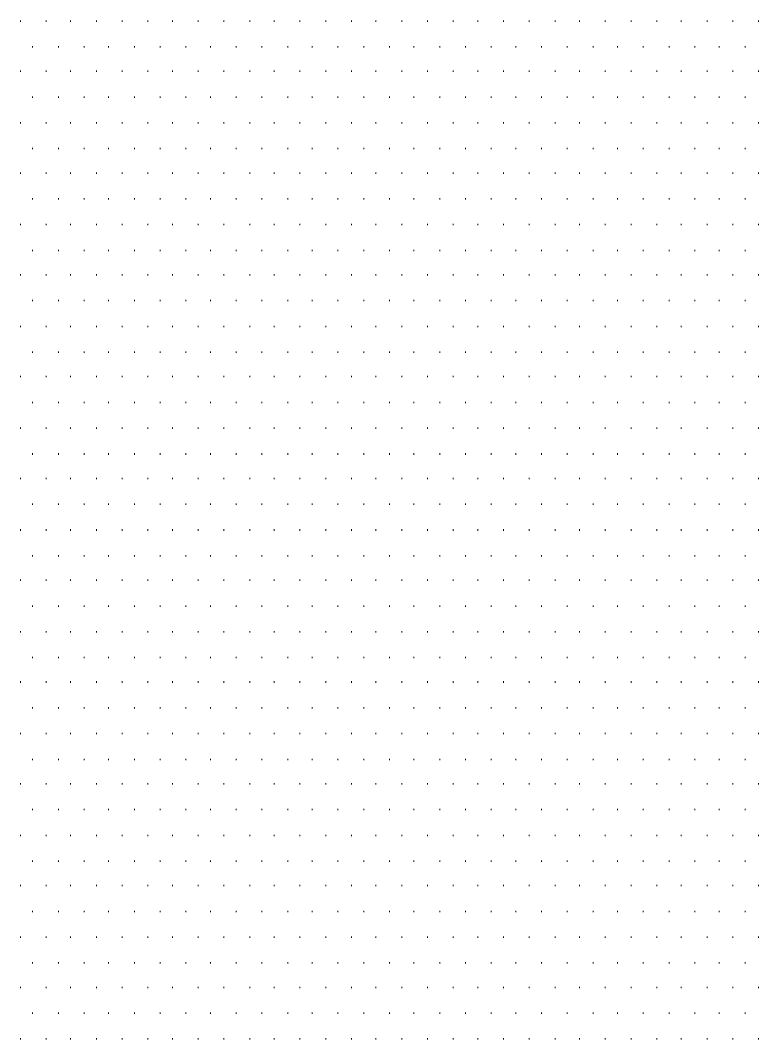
# Model space of a CAD drawing. Header units: millimetres. Extents: x -383313 to -161684, y -117025 to 99224.
# Drawn here: x -328160 to -325857, y -10675 to -7495 of the extents above; entities that cross this region are included whole.
import ezdxf

# ---------------------------------------------------------------- set-up
doc = ezdxf.new("R2010")
doc.units = ezdxf.units.MM
doc.header["$MEASUREMENT"] = 0
doc.layers.add('PDF_Geometry', color=7, linetype='Continuous')

# ---------------------------------------------------------------- blocks, each defined once
blk = doc.blocks.new('A$Cf5759c35')
at = {"layer": 'PDF_Geometry', "color": 8, "lineweight": 9}
for points in [[(30302, 10765.4), (30302, 10769.6)], [(30382.5, 10765.4), (30382.5, 10769.6)], [(30458.7, 10765.4), (30458.7, 10769.6)], [(30539.1, 10765.4), (30539.1, 10769.6)], [(30619.5, 10765.4), (30619.5, 10769.6)], [(30700, 10765.4), (30700, 10769.6)], [(30776.2, 10765.4), (30776.2, 10769.6)], [(30856.6, 10765.4), (30856.6, 10769.6)], [(30937, 10765.4), (30937, 10769.6)], [(31017.5, 10765.4), (31017.5, 10769.6)], [(31093.7, 10765.4), (31093.7, 10769.6)], [(31174.1, 10765.4), (31174.1, 10769.6)], [(31254.5, 10765.4), (31254.5, 10769.6)], [(31335, 10765.4), (31335, 10769.6)], [(31411.2, 10765.4), (31411.2, 10769.6)], [(31491.6, 10765.4), (31491.6, 10769.6)], [(31572, 10765.4), (31572, 10769.6)], [(31652.5, 10765.4), (31652.5, 10769.6)], [(31728.7, 10765.4), (31728.7, 10769.6)], [(31809.1, 10765.4), (31809.1, 10769.6)], [(31889.5, 10765.4), (31889.5, 10769.6)], [(31970, 10765.4), (31970, 10769.6)], [(32046.2, 10765.4), (32046.2, 10769.6)], [(32126.6, 10765.4), (32126.6, 10769.6)], [(32207, 10765.4), (32207, 10769.6)], [(32287.5, 10765.4), (32287.5, 10769.6)], [(32363.7, 10765.4), (32363.7, 10769.6)], [(32444.1, 10765.4), (32444.1, 10769.6)], [(32524.5, 10765.4), (32524.5, 10769.6)], [(32605, 10765.4), (32605, 10769.6)], [(30340.1, 10684.9), (30340.1, 10689.2)], [(30420.6, 10684.9), (30420.6, 10689.2)], [(30501, 10684.9), (30501, 10689.2)], [(30577.2, 10684.9), (30577.2, 10689.2)], [(30657.6, 10684.9), (30657.6, 10689.2)], [(30738.1, 10684.9), (30738.1, 10689.2)], [(30818.5, 10684.9), (30818.5, 10689.2)], [(30894.7, 10684.9), (30894.7, 10689.2)], [(30975.1, 10684.9), (30975.1, 10689.2)], [(31055.6, 10684.9), (31055.6, 10689.2)], [(31136, 10684.9), (31136, 10689.2)], [(31212.2, 10684.9), (31212.2, 10689.2)], [(31292.6, 10684.9), (31292.6, 10689.2)], [(31373.1, 10684.9), (31373.1, 10689.2)], [(31453.5, 10684.9), (31453.5, 10689.2)], [(31529.7, 10684.9), (31529.7, 10689.2)], [(31610.1, 10684.9), (31610.1, 10689.2)], [(31690.6, 10684.9), (31690.6, 10689.2)], [(31771, 10684.9), (31771, 10689.2)], [(31847.2, 10684.9), (31847.2, 10689.2)], [(31927.6, 10684.9), (31927.6, 10689.2)], [(32008.1, 10684.9), (32008.1, 10689.2)], [(32088.5, 10684.9), (32088.5, 10689.2)], [(32164.7, 10684.9), (32164.7, 10689.2)], [(32245.1, 10684.9), (32245.1, 10689.2)], [(32325.6, 10684.9), (32325.6, 10689.2)], [(32406, 10684.9), (32406, 10689.2)], [(32482.2, 10684.9), (32482.2, 10689.2)], [(32562.6, 10684.9), (32562.6, 10689.2)], [(30302, 10608.7), (30302, 10613)], [(30382.5, 10608.7), (30382.5, 10613)], [(30458.7, 10608.7), (30458.7, 10613)], [(30539.1, 10608.7), (30539.1, 10613)], [(30619.5, 10608.7), (30619.5, 10613)], [(30700, 10608.7), (30700, 10613)], [(30776.2, 10608.7), (30776.2, 10613)], [(30856.6, 10608.7), (30856.6, 10613)], [(30937, 10608.7), (30937, 10613)], [(31017.5, 10608.7), (31017.5, 10613)], [(31093.7, 10608.7), (31093.7, 10613)], [(31174.1, 10608.7), (31174.1, 10613)], [(31254.5, 10608.7), (31254.5, 10613)], [(31335, 10608.7), (31335, 10613)], [(31411.2, 10608.7), (31411.2, 10613)], [(31491.6, 10608.7), (31491.6, 10613)], [(31572, 10608.7), (31572, 10613)], [(31652.5, 10608.7), (31652.5, 10613)], [(31728.7, 10608.7), (31728.7, 10613)], [(31809.1, 10608.7), (31809.1, 10613)], [(31889.5, 10608.7), (31889.5, 10613)], [(31970, 10608.7), (31970, 10613)], [(32046.2, 10608.7), (32046.2, 10613)], [(32126.6, 10608.7), (32126.6, 10613)], [(32207, 10608.7), (32207, 10613)], [(32287.5, 10608.7), (32287.5, 10613)], [(32363.7, 10608.7), (32363.7, 10613)], [(32444.1, 10608.7), (32444.1, 10613)], [(32524.5, 10608.7), (32524.5, 10613)], [(32605, 10608.7), (32605, 10613)], [(30340.1, 10528.3), (30340.1, 10532.5)], [(30420.6, 10528.3), (30420.6, 10532.5)], [(30501, 10528.3), (30501, 10532.5)], [(30577.2, 10528.3), (30577.2, 10532.5)], [(30657.6, 10528.3), (30657.6, 10532.5)], [(30738.1, 10528.3), (30738.1, 10532.5)], [(30818.5, 10528.3), (30818.5, 10532.5)], [(30894.7, 10528.3), (30894.7, 10532.5)], [(30975.1, 10528.3), (30975.1, 10532.5)], [(31055.6, 10528.3), (31055.6, 10532.5)], [(31136, 10528.3), (31136, 10532.5)], [(31212.2, 10528.3), (31212.2, 10532.5)], [(31292.6, 10528.3), (31292.6, 10532.5)], [(31373.1, 10528.3), (31373.1, 10532.5)], [(31453.5, 10528.3), (31453.5, 10532.5)], [(31529.7, 10528.3), (31529.7, 10532.5)], [(31610.1, 10528.3), (31610.1, 10532.5)], [(31690.6, 10528.3), (31690.6, 10532.5)], [(31771, 10528.3), (31771, 10532.5)], [(31847.2, 10528.3), (31847.2, 10532.5)], [(31927.6, 10528.3), (31927.6, 10532.5)], [(32008.1, 10528.3), (32008.1, 10532.5)], [(32088.5, 10528.3), (32088.5, 10532.5)], [(32164.7, 10528.3), (32164.7, 10532.5)], [(32245.1, 10528.3), (32245.1, 10532.5)], [(32325.6, 10528.3), (32325.6, 10532.5)], [(32406, 10528.3), (32406, 10532.5)], [(32482.2, 10528.3), (32482.2, 10532.5)], [(32562.6, 10528.3), (32562.6, 10532.5)], [(30302, 10447.9), (30302, 10452.1)], [(30382.5, 10447.9), (30382.5, 10452.1)], [(30458.7, 10447.9), (30458.7, 10452.1)], [(30539.1, 10447.9), (30539.1, 10452.1)], [(30619.5, 10447.9), (30619.5, 10452.1)], [(30700, 10447.9), (30700, 10452.1)], [(30776.2, 10447.9), (30776.2, 10452.1)], [(30856.6, 10447.9), (30856.6, 10452.1)], [(30937, 10447.9), (30937, 10452.1)], [(31017.5, 10447.9), (31017.5, 10452.1)], [(31093.7, 10447.9), (31093.7, 10452.1)], [(31174.1, 10447.9), (31174.1, 10452.1)], [(31254.5, 10447.9), (31254.5, 10452.1)], [(31335, 10447.9), (31335, 10452.1)], [(31411.2, 10447.9), (31411.2, 10452.1)], [(31491.6, 10447.9), (31491.6, 10452.1)], [(31572, 10447.9), (31572, 10452.1)], [(31652.5, 10447.9), (31652.5, 10452.1)], [(31728.7, 10447.9), (31728.7, 10452.1)], [(31809.1, 10447.9), (31809.1, 10452.1)], [(31889.5, 10447.9), (31889.5, 10452.1)], [(31970, 10447.9), (31970, 10452.1)], [(32046.2, 10447.9), (32046.2, 10452.1)], [(32126.6, 10447.9), (32126.6, 10452.1)], [(32207, 10447.9), (32207, 10452.1)], [(32287.5, 10447.9), (32287.5, 10452.1)], [(32363.7, 10447.9), (32363.7, 10452.1)], [(32444.1, 10447.9), (32444.1, 10452.1)], [(32524.5, 10447.9), (32524.5, 10452.1)], [(32605, 10447.9), (32605, 10452.1)], [(30340.1, 10367.4), (30340.1, 10371.7)], [(30420.6, 10367.4), (30420.6, 10371.7)], [(30501, 10367.4), (30501, 10371.7)], [(30577.2, 10367.4), (30577.2, 10371.7)], [(30657.6, 10367.4), (30657.6, 10371.7)], [(30738.1, 10367.4), (30738.1, 10371.7)], [(30818.5, 10367.4), (30818.5, 10371.7)], [(30894.7, 10367.4), (30894.7, 10371.7)], [(30975.1, 10367.4), (30975.1, 10371.7)], [(31055.6, 10367.4), (31055.6, 10371.7)], [(31136, 10367.4), (31136, 10371.7)], [(31212.2, 10367.4), (31212.2, 10371.7)], [(31292.6, 10367.4), (31292.6, 10371.7)], [(31373.1, 10367.4), (31373.1, 10371.7)], [(31453.5, 10367.4), (31453.5, 10371.7)], [(31529.7, 10367.4), (31529.7, 10371.7)], [(31610.1, 10367.4), (31610.1, 10371.7)], [(31690.6, 10367.4), (31690.6, 10371.7)], [(31771, 10367.4), (31771, 10371.7)], [(31847.2, 10367.4), (31847.2, 10371.7)], [(31927.6, 10367.4), (31927.6, 10371.7)], [(32008.1, 10367.4), (32008.1, 10371.7)], [(32088.5, 10367.4), (32088.5, 10371.7)], [(32164.7, 10367.4), (32164.7, 10371.7)], [(32245.1, 10367.4), (32245.1, 10371.7)], [(32325.6, 10367.4), (32325.6, 10371.7)], [(32406, 10367.4), (32406, 10371.7)], [(32482.2, 10367.4), (32482.2, 10371.7)], [(32562.6, 10367.4), (32562.6, 10371.7)], [(30302, 10291.2), (30302, 10295.5)], [(30382.5, 10291.2), (30382.5, 10295.5)], [(30458.7, 10291.2), (30458.7, 10295.5)], [(30539.1, 10291.2), (30539.1, 10295.5)], [(30619.5, 10291.2), (30619.5, 10295.5)], [(30700, 10291.2), (30700, 10295.5)], [(30776.2, 10291.2), (30776.2, 10295.5)], [(30856.6, 10291.2), (30856.6, 10295.5)], [(30937, 10291.2), (30937, 10295.5)], [(31017.5, 10291.2), (31017.5, 10295.5)], [(31093.7, 10291.2), (31093.7, 10295.5)], [(31174.1, 10291.2), (31174.1, 10295.5)], [(31254.5, 10291.2), (31254.5, 10295.5)], [(31335, 10291.2), (31335, 10295.5)], [(31411.2, 10291.2), (31411.2, 10295.5)], [(31491.6, 10291.2), (31491.6, 10295.5)], [(31572, 10291.2), (31572, 10295.5)], [(31652.5, 10291.2), (31652.5, 10295.5)], [(31728.7, 10291.2), (31728.7, 10295.5)], [(31809.1, 10291.2), (31809.1, 10295.5)], [(31889.5, 10291.2), (31889.5, 10295.5)], [(31970, 10291.2), (31970, 10295.5)], [(32046.2, 10291.2), (32046.2, 10295.5)], [(32126.6, 10291.2), (32126.6, 10295.5)], [(32207, 10291.2), (32207, 10295.5)], [(32287.5, 10291.2), (32287.5, 10295.5)], [(32363.7, 10291.2), (32363.7, 10295.5)], [(32444.1, 10291.2), (32444.1, 10295.5)], [(32524.5, 10291.2), (32524.5, 10295.5)], [(32605, 10291.2), (32605, 10295.5)], [(30340.1, 10210.8), (30340.1, 10215)], [(30420.6, 10210.8), (30420.6, 10215)], [(30501, 10210.8), (30501, 10215)], [(30577.2, 10210.8), (30577.2, 10215)], [(30657.6, 10210.8), (30657.6, 10215)], [(30738.1, 10210.8), (30738.1, 10215)], [(30818.5, 10210.8), (30818.5, 10215)], [(30894.7, 10210.8), (30894.7, 10215)], [(30975.1, 10210.8), (30975.1, 10215)], [(31055.6, 10210.8), (31055.6, 10215)], [(31136, 10210.8), (31136, 10215)], [(31212.2, 10210.8), (31212.2, 10215)], [(31292.6, 10210.8), (31292.6, 10215)], [(31373.1, 10210.8), (31373.1, 10215)], [(31453.5, 10210.8), (31453.5, 10215)], [(31529.7, 10210.8), (31529.7, 10215)], [(31610.1, 10210.8), (31610.1, 10215)], [(31690.6, 10210.8), (31690.6, 10215)], [(31771, 10210.8), (31771, 10215)], [(31847.2, 10210.8), (31847.2, 10215)], [(31927.6, 10210.8), (31927.6, 10215)], [(32008.1, 10210.8), (32008.1, 10215)], [(32088.5, 10210.8), (32088.5, 10215)], [(32164.7, 10210.8), (32164.7, 10215)], [(32245.1, 10210.8), (32245.1, 10215)], [(32325.6, 10210.8), (32325.6, 10215)], [(32406, 10210.8), (32406, 10215)], [(32482.2, 10210.8), (32482.2, 10215)], [(32562.6, 10210.8), (32562.6, 10215)], [(30302, 10130.4), (30302, 10134.6)], [(30382.5, 10130.4), (30382.5, 10134.6)], [(30458.7, 10130.4), (30458.7, 10134.6)], [(30539.1, 10130.4), (30539.1, 10134.6)], [(30619.5, 10130.4), (30619.5, 10134.6)], [(30700, 10130.4), (30700, 10134.6)], [(30776.2, 10130.4), (30776.2, 10134.6)], [(30856.6, 10130.4), (30856.6, 10134.6)], [(30937, 10130.4), (30937, 10134.6)], [(31017.5, 10130.4), (31017.5, 10134.6)], [(31093.7, 10130.4), (31093.7, 10134.6)], [(31174.1, 10130.4), (31174.1, 10134.6)], [(31254.5, 10130.4), (31254.5, 10134.6)], [(31335, 10130.4), (31335, 10134.6)], [(31411.2, 10130.4), (31411.2, 10134.6)], [(31491.6, 10130.4), (31491.6, 10134.6)], [(31572, 10130.4), (31572, 10134.6)], [(31652.5, 10130.4), (31652.5, 10134.6)], [(31728.7, 10130.4), (31728.7, 10134.6)], [(31809.1, 10130.4), (31809.1, 10134.6)], [(31889.5, 10130.4), (31889.5, 10134.6)], [(31970, 10130.4), (31970, 10134.6)], [(32046.2, 10130.4), (32046.2, 10134.6)], [(32126.6, 10130.4), (32126.6, 10134.6)], [(32207, 10130.4), (32207, 10134.6)], [(32287.5, 10130.4), (32287.5, 10134.6)], [(32363.7, 10130.4), (32363.7, 10134.6)], [(32444.1, 10130.4), (32444.1, 10134.6)], [(32524.5, 10130.4), (32524.5, 10134.6)], [(32605, 10130.4), (32605, 10134.6)], [(30340.1, 10049.9), (30340.1, 10054.2)], [(30420.6, 10049.9), (30420.6, 10054.2)], [(30501, 10049.9), (30501, 10054.2)], [(30577.2, 10049.9), (30577.2, 10054.2)], [(30657.6, 10049.9), (30657.6, 10054.2)], [(30738.1, 10049.9), (30738.1, 10054.2)], [(30818.5, 10049.9), (30818.5, 10054.2)], [(30894.7, 10049.9), (30894.7, 10054.2)], [(30975.1, 10049.9), (30975.1, 10054.2)], [(31055.6, 10049.9), (31055.6, 10054.2)], [(31136, 10049.9), (31136, 10054.2)], [(31212.2, 10049.9), (31212.2, 10054.2)], [(31292.6, 10049.9), (31292.6, 10054.2)], [(31373.1, 10049.9), (31373.1, 10054.2)], [(31453.5, 10049.9), (31453.5, 10054.2)], [(31529.7, 10049.9), (31529.7, 10054.2)], [(31610.1, 10049.9), (31610.1, 10054.2)], [(31690.6, 10049.9), (31690.6, 10054.2)], [(31771, 10049.9), (31771, 10054.2)], [(31847.2, 10049.9), (31847.2, 10054.2)], [(31927.6, 10049.9), (31927.6, 10054.2)], [(32008.1, 10049.9), (32008.1, 10054.2)], [(32088.5, 10049.9), (32088.5, 10054.2)], [(32164.7, 10049.9), (32164.7, 10054.2)], [(32245.1, 10049.9), (32245.1, 10054.2)], [(32325.6, 10049.9), (32325.6, 10054.2)], [(32406, 10049.9), (32406, 10054.2)], [(32482.2, 10049.9), (32482.2, 10054.2)], [(32562.6, 10049.9), (32562.6, 10054.2)], [(30302, 9973.7), (30302, 9978)], [(30382.5, 9973.7), (30382.5, 9978)], [(30458.7, 9973.7), (30458.7, 9978)], [(30539.1, 9973.7), (30539.1, 9978)], [(30619.5, 9973.7), (30619.5, 9978)], [(30700, 9973.7), (30700, 9978)], [(30776.2, 9973.7), (30776.2, 9978)], [(30856.6, 9973.7), (30856.6, 9978)], [(30937, 9973.7), (30937, 9978)], [(31017.5, 9973.7), (31017.5, 9978)], [(31093.7, 9973.7), (31093.7, 9978)], [(31174.1, 9973.7), (31174.1, 9978)], [(31254.5, 9973.7), (31254.5, 9978)], [(31335, 9973.7), (31335, 9978)], [(31411.2, 9973.7), (31411.2, 9978)], [(31491.6, 9973.7), (31491.6, 9978)], [(31572, 9973.7), (31572, 9978)], [(31652.5, 9973.7), (31652.5, 9978)], [(31728.7, 9973.7), (31728.7, 9978)], [(31809.1, 9973.7), (31809.1, 9978)], [(31889.5, 9973.7), (31889.5, 9978)], [(31970, 9973.7), (31970, 9978)], [(32046.2, 9973.7), (32046.2, 9978)], [(32126.6, 9973.7), (32126.6, 9978)], [(32207, 9973.7), (32207, 9978)], [(32287.5, 9973.7), (32287.5, 9978)], [(32363.7, 9973.7), (32363.7, 9978)], [(32444.1, 9973.7), (32444.1, 9978)], [(32524.5, 9973.7), (32524.5, 9978)], [(32605, 9973.7), (32605, 9978)], [(30340.1, 9893.3), (30340.1, 9897.5)], [(30420.6, 9893.3), (30420.6, 9897.5)], [(30501, 9893.3), (30501, 9897.5)], [(30577.2, 9893.3), (30577.2, 9897.5)], [(30657.6, 9893.3), (30657.6, 9897.5)], [(30738.1, 9893.3), (30738.1, 9897.5)], [(30818.5, 9893.3), (30818.5, 9897.5)], [(30894.7, 9893.3), (30894.7, 9897.5)], [(30975.1, 9893.3), (30975.1, 9897.5)], [(31055.6, 9893.3), (31055.6, 9897.5)], [(31136, 9893.3), (31136, 9897.5)], [(31212.2, 9893.3), (31212.2, 9897.5)], [(31292.6, 9893.3), (31292.6, 9897.5)], [(31373.1, 9893.3), (31373.1, 9897.5)], [(31453.5, 9893.3), (31453.5, 9897.5)], [(31529.7, 9893.3), (31529.7, 9897.5)], [(31610.1, 9893.3), (31610.1, 9897.5)], [(31690.6, 9893.3), (31690.6, 9897.5)], [(31771, 9893.3), (31771, 9897.5)], [(31847.2, 9893.3), (31847.2, 9897.5)], [(31927.6, 9893.3), (31927.6, 9897.5)], [(32008.1, 9893.3), (32008.1, 9897.5)], [(32088.5, 9893.3), (32088.5, 9897.5)], [(32164.7, 9893.3), (32164.7, 9897.5)], [(32245.1, 9893.3), (32245.1, 9897.5)], [(32325.6, 9893.3), (32325.6, 9897.5)], [(32406, 9893.3), (32406, 9897.5)], [(32482.2, 9893.3), (32482.2, 9897.5)], [(32562.6, 9893.3), (32562.6, 9897.5)], [(30302, 9812.9), (30302, 9817.1)], [(30382.5, 9812.9), (30382.5, 9817.1)], [(30458.7, 9812.9), (30458.7, 9817.1)], [(30539.1, 9812.9), (30539.1, 9817.1)], [(30619.5, 9812.9), (30619.5, 9817.1)], [(30700, 9812.9), (30700, 9817.1)], [(30776.2, 9812.9), (30776.2, 9817.1)], [(30856.6, 9812.9), (30856.6, 9817.1)], [(30937, 9812.9), (30937, 9817.1)], [(31017.5, 9812.9), (31017.5, 9817.1)], [(31093.7, 9812.9), (31093.7, 9817.1)], [(31174.1, 9812.9), (31174.1, 9817.1)], [(31254.5, 9812.9), (31254.5, 9817.1)], [(31335, 9812.9), (31335, 9817.1)], [(31411.2, 9812.9), (31411.2, 9817.1)], [(31491.6, 9812.9), (31491.6, 9817.1)], [(31572, 9812.9), (31572, 9817.1)], [(31652.5, 9812.9), (31652.5, 9817.1)], [(31728.7, 9812.9), (31728.7, 9817.1)], [(31809.1, 9812.9), (31809.1, 9817.1)], [(31889.5, 9812.9), (31889.5, 9817.1)], [(31970, 9812.9), (31970, 9817.1)], [(32046.2, 9812.9), (32046.2, 9817.1)], [(32126.6, 9812.9), (32126.6, 9817.1)], [(32207, 9812.9), (32207, 9817.1)], [(32287.5, 9812.9), (32287.5, 9817.1)], [(32363.7, 9812.9), (32363.7, 9817.1)], [(32444.1, 9812.9), (32444.1, 9817.1)], [(32524.5, 9812.9), (32524.5, 9817.1)], [(32605, 9812.9), (32605, 9817.1)], [(30340.1, 9732.4), (30340.1, 9736.7)], [(30420.6, 9732.4), (30420.6, 9736.7)], [(30501, 9732.4), (30501, 9736.7)], [(30577.2, 9732.4), (30577.2, 9736.7)], [(30657.6, 9732.4), (30657.6, 9736.7)], [(30738.1, 9732.4), (30738.1, 9736.7)], [(30818.5, 9732.4), (30818.5, 9736.7)], [(30894.7, 9732.4), (30894.7, 9736.7)], [(30975.1, 9732.4), (30975.1, 9736.7)], [(31055.6, 9732.4), (31055.6, 9736.7)], [(31136, 9732.4), (31136, 9736.7)], [(31212.2, 9732.4), (31212.2, 9736.7)], [(31292.6, 9732.4), (31292.6, 9736.7)], [(31373.1, 9732.4), (31373.1, 9736.7)], [(31453.5, 9732.4), (31453.5, 9736.7)], [(31529.7, 9732.4), (31529.7, 9736.7)], [(31610.1, 9732.4), (31610.1, 9736.7)], [(31690.6, 9732.4), (31690.6, 9736.7)], [(31771, 9732.4), (31771, 9736.7)], [(31847.2, 9732.4), (31847.2, 9736.7)], [(31927.6, 9732.4), (31927.6, 9736.7)], [(32008.1, 9732.4), (32008.1, 9736.7)], [(32088.5, 9732.4), (32088.5, 9736.7)], [(32164.7, 9732.4), (32164.7, 9736.7)], [(32245.1, 9732.4), (32245.1, 9736.7)], [(32325.6, 9732.4), (32325.6, 9736.7)], [(32406, 9732.4), (32406, 9736.7)], [(32482.2, 9732.4), (32482.2, 9736.7)], [(32562.6, 9732.4), (32562.6, 9736.7)], [(30302, 9656.2), (30302, 9660.5)], [(30382.5, 9656.2), (30382.5, 9660.5)], [(30458.7, 9656.2), (30458.7, 9660.5)], [(30539.1, 9656.2), (30539.1, 9660.5)], [(30619.5, 9656.2), (30619.5, 9660.5)], [(30700, 9656.2), (30700, 9660.5)], [(30776.2, 9656.2), (30776.2, 9660.5)], [(30856.6, 9656.2), (30856.6, 9660.5)], [(30937, 9656.2), (30937, 9660.5)], [(31017.5, 9656.2), (31017.5, 9660.5)], [(31093.7, 9656.2), (31093.7, 9660.5)], [(31174.1, 9656.2), (31174.1, 9660.5)], [(31254.5, 9656.2), (31254.5, 9660.5)], [(31335, 9656.2), (31335, 9660.5)], [(31411.2, 9656.2), (31411.2, 9660.5)], [(31491.6, 9656.2), (31491.6, 9660.5)], [(31572, 9656.2), (31572, 9660.5)], [(31652.5, 9656.2), (31652.5, 9660.5)], [(31728.7, 9656.2), (31728.7, 9660.5)], [(31809.1, 9656.2), (31809.1, 9660.5)], [(31889.5, 9656.2), (31889.5, 9660.5)], [(31970, 9656.2), (31970, 9660.5)], [(32046.2, 9656.2), (32046.2, 9660.5)], [(32126.6, 9656.2), (32126.6, 9660.5)], [(32207, 9656.2), (32207, 9660.5)], [(32287.5, 9656.2), (32287.5, 9660.5)], [(32363.7, 9656.2), (32363.7, 9660.5)], [(32444.1, 9656.2), (32444.1, 9660.5)], [(32524.5, 9656.2), (32524.5, 9660.5)], [(32605, 9656.2), (32605, 9660.5)], [(30340.1, 9575.8), (30340.1, 9580)], [(30420.6, 9575.8), (30420.6, 9580)], [(30501, 9575.8), (30501, 9580)], [(30577.2, 9575.8), (30577.2, 9580)], [(30657.6, 9575.8), (30657.6, 9580)], [(30738.1, 9575.8), (30738.1, 9580)], [(30818.5, 9575.8), (30818.5, 9580)], [(30894.7, 9575.8), (30894.7, 9580)], [(30975.1, 9575.8), (30975.1, 9580)], [(31055.6, 9575.8), (31055.6, 9580)], [(31136, 9575.8), (31136, 9580)], [(31212.2, 9575.8), (31212.2, 9580)], [(31292.6, 9575.8), (31292.6, 9580)], [(31373.1, 9575.8), (31373.1, 9580)], [(31453.5, 9575.8), (31453.5, 9580)], [(31529.7, 9575.8), (31529.7, 9580)], [(31610.1, 9575.8), (31610.1, 9580)], [(31690.6, 9575.8), (31690.6, 9580)], [(31771, 9575.8), (31771, 9580)], [(31847.2, 9575.8), (31847.2, 9580)], [(31927.6, 9575.8), (31927.6, 9580)], [(32008.1, 9575.8), (32008.1, 9580)], [(32088.5, 9575.8), (32088.5, 9580)], [(32164.7, 9575.8), (32164.7, 9580)], [(32245.1, 9575.8), (32245.1, 9580)], [(32325.6, 9575.8), (32325.6, 9580)], [(32406, 9575.8), (32406, 9580)], [(32482.2, 9575.8), (32482.2, 9580)], [(32562.6, 9575.8), (32562.6, 9580)], [(30302, 9495.4), (30302, 9499.6)], [(30382.5, 9495.4), (30382.5, 9499.6)], [(30458.7, 9495.4), (30458.7, 9499.6)], [(30539.1, 9495.4), (30539.1, 9499.6)], [(30619.5, 9495.4), (30619.5, 9499.6)], [(30700, 9495.4), (30700, 9499.6)], [(30776.2, 9495.4), (30776.2, 9499.6)], [(30856.6, 9495.4), (30856.6, 9499.6)], [(30937, 9495.4), (30937, 9499.6)], [(31017.5, 9495.4), (31017.5, 9499.6)], [(31093.7, 9495.4), (31093.7, 9499.6)], [(31174.1, 9495.4), (31174.1, 9499.6)], [(31254.5, 9495.4), (31254.5, 9499.6)], [(31335, 9495.4), (31335, 9499.6)], [(31411.2, 9495.4), (31411.2, 9499.6)], [(31491.6, 9495.4), (31491.6, 9499.6)], [(31572, 9495.4), (31572, 9499.6)], [(31652.5, 9495.4), (31652.5, 9499.6)], [(31728.7, 9495.4), (31728.7, 9499.6)], [(31809.1, 9495.4), (31809.1, 9499.6)], [(31889.5, 9495.4), (31889.5, 9499.6)], [(31970, 9495.4), (31970, 9499.6)], [(32046.2, 9495.4), (32046.2, 9499.6)], [(32126.6, 9495.4), (32126.6, 9499.6)], [(32207, 9495.4), (32207, 9499.6)], [(32287.5, 9495.4), (32287.5, 9499.6)], [(32363.7, 9495.4), (32363.7, 9499.6)], [(32444.1, 9495.4), (32444.1, 9499.6)], [(32524.5, 9495.4), (32524.5, 9499.6)], [(32605, 9495.4), (32605, 9499.6)], [(30340.1, 9414.9), (30340.1, 9419.2)], [(30420.6, 9414.9), (30420.6, 9419.2)], [(30501, 9414.9), (30501, 9419.2)], [(30577.2, 9414.9), (30577.2, 9419.2)], [(30657.6, 9414.9), (30657.6, 9419.2)], [(30738.1, 9414.9), (30738.1, 9419.2)], [(30818.5, 9414.9), (30818.5, 9419.2)], [(30894.7, 9414.9), (30894.7, 9419.2)], [(30975.1, 9414.9), (30975.1, 9419.2)], [(31055.6, 9414.9), (31055.6, 9419.2)], [(31136, 9414.9), (31136, 9419.2)], [(31212.2, 9414.9), (31212.2, 9419.2)], [(31292.6, 9414.9), (31292.6, 9419.2)], [(31373.1, 9414.9), (31373.1, 9419.2)], [(31453.5, 9414.9), (31453.5, 9419.2)], [(31529.7, 9414.9), (31529.7, 9419.2)], [(31610.1, 9414.9), (31610.1, 9419.2)], [(31690.6, 9414.9), (31690.6, 9419.2)], [(31771, 9414.9), (31771, 9419.2)], [(31847.2, 9414.9), (31847.2, 9419.2)], [(31927.6, 9414.9), (31927.6, 9419.2)], [(32008.1, 9414.9), (32008.1, 9419.2)], [(32088.5, 9414.9), (32088.5, 9419.2)], [(32164.7, 9414.9), (32164.7, 9419.2)], [(32245.1, 9414.9), (32245.1, 9419.2)], [(32325.6, 9414.9), (32325.6, 9419.2)], [(32406, 9414.9), (32406, 9419.2)], [(32482.2, 9414.9), (32482.2, 9419.2)], [(32562.6, 9414.9), (32562.6, 9419.2)], [(30302, 9338.7), (30302, 9343)], [(30382.5, 9338.7), (30382.5, 9343)], [(30458.7, 9338.7), (30458.7, 9343)], [(30539.1, 9338.7), (30539.1, 9343)], [(30619.5, 9338.7), (30619.5, 9343)], [(30700, 9338.7), (30700, 9343)], [(30776.2, 9338.7), (30776.2, 9343)], [(30856.6, 9338.7), (30856.6, 9343)], [(30937, 9338.7), (30937, 9343)], [(31017.5, 9338.7), (31017.5, 9343)], [(31093.7, 9338.7), (31093.7, 9343)], [(31174.1, 9338.7), (31174.1, 9343)], [(31254.5, 9338.7), (31254.5, 9343)], [(31335, 9338.7), (31335, 9343)], [(31411.2, 9338.7), (31411.2, 9343)], [(31491.6, 9338.7), (31491.6, 9343)], [(31572, 9338.7), (31572, 9343)], [(31652.5, 9338.7), (31652.5, 9343)], [(31728.7, 9338.7), (31728.7, 9343)], [(31809.1, 9338.7), (31809.1, 9343)], [(31889.5, 9338.7), (31889.5, 9343)], [(31970, 9338.7), (31970, 9343)], [(32046.2, 9338.7), (32046.2, 9343)], [(32126.6, 9338.7), (32126.6, 9343)], [(32207, 9338.7), (32207, 9343)], [(32287.5, 9338.7), (32287.5, 9343)], [(32363.7, 9338.7), (32363.7, 9343)], [(32444.1, 9338.7), (32444.1, 9343)], [(32524.5, 9338.7), (32524.5, 9343)], [(32605, 9338.7), (32605, 9343)], [(30340.1, 9258.3), (30340.1, 9262.5)], [(30420.6, 9258.3), (30420.6, 9262.5)], [(30501, 9258.3), (30501, 9262.5)], [(30577.2, 9258.3), (30577.2, 9262.5)], [(30657.6, 9258.3), (30657.6, 9262.5)], [(30738.1, 9258.3), (30738.1, 9262.5)], [(30818.5, 9258.3), (30818.5, 9262.5)], [(30894.7, 9258.3), (30894.7, 9262.5)], [(30975.1, 9258.3), (30975.1, 9262.5)], [(31055.6, 9258.3), (31055.6, 9262.5)], [(31136, 9258.3), (31136, 9262.5)], [(31212.2, 9258.3), (31212.2, 9262.5)], [(31292.6, 9258.3), (31292.6, 9262.5)], [(31373.1, 9258.3), (31373.1, 9262.5)], [(31453.5, 9258.3), (31453.5, 9262.5)], [(31529.7, 9258.3), (31529.7, 9262.5)], [(31610.1, 9258.3), (31610.1, 9262.5)], [(31690.6, 9258.3), (31690.6, 9262.5)], [(31771, 9258.3), (31771, 9262.5)], [(31847.2, 9258.3), (31847.2, 9262.5)], [(31927.6, 9258.3), (31927.6, 9262.5)], [(32008.1, 9258.3), (32008.1, 9262.5)], [(32088.5, 9258.3), (32088.5, 9262.5)], [(32164.7, 9258.3), (32164.7, 9262.5)], [(32245.1, 9258.3), (32245.1, 9262.5)], [(32325.6, 9258.3), (32325.6, 9262.5)], [(32406, 9258.3), (32406, 9262.5)], [(32482.2, 9258.3), (32482.2, 9262.5)], [(32562.6, 9258.3), (32562.6, 9262.5)], [(30302, 9177.9), (30302, 9182.1)], [(30382.5, 9177.9), (30382.5, 9182.1)], [(30458.7, 9177.9), (30458.7, 9182.1)], [(30539.1, 9177.9), (30539.1, 9182.1)], [(30619.5, 9177.9), (30619.5, 9182.1)], [(30700, 9177.9), (30700, 9182.1)], [(30776.2, 9177.9), (30776.2, 9182.1)], [(30856.6, 9177.9), (30856.6, 9182.1)], [(30937, 9177.9), (30937, 9182.1)], [(31017.5, 9177.9), (31017.5, 9182.1)], [(31093.7, 9177.9), (31093.7, 9182.1)], [(31174.1, 9177.9), (31174.1, 9182.1)], [(31254.5, 9177.9), (31254.5, 9182.1)], [(31335, 9177.9), (31335, 9182.1)], [(31411.2, 9177.9), (31411.2, 9182.1)], [(31491.6, 9177.9), (31491.6, 9182.1)], [(31572, 9177.9), (31572, 9182.1)], [(31652.5, 9177.9), (31652.5, 9182.1)], [(31728.7, 9177.9), (31728.7, 9182.1)], [(31809.1, 9177.9), (31809.1, 9182.1)], [(31889.5, 9177.9), (31889.5, 9182.1)], [(31970, 9177.9), (31970, 9182.1)], [(32046.2, 9177.9), (32046.2, 9182.1)], [(32126.6, 9177.9), (32126.6, 9182.1)], [(32207, 9177.9), (32207, 9182.1)], [(32287.5, 9177.9), (32287.5, 9182.1)], [(32363.7, 9177.9), (32363.7, 9182.1)], [(32444.1, 9177.9), (32444.1, 9182.1)], [(32524.5, 9177.9), (32524.5, 9182.1)], [(32605, 9177.9), (32605, 9182.1)], [(30340.1, 9097.4), (30340.1, 9101.7)], [(30420.6, 9097.4), (30420.6, 9101.7)], [(30501, 9097.4), (30501, 9101.7)], [(30577.2, 9097.4), (30577.2, 9101.7)], [(30657.6, 9097.4), (30657.6, 9101.7)], [(30738.1, 9097.4), (30738.1, 9101.7)], [(30818.5, 9097.4), (30818.5, 9101.7)], [(30894.7, 9097.4), (30894.7, 9101.7)], [(30975.1, 9097.4), (30975.1, 9101.7)], [(31055.6, 9097.4), (31055.6, 9101.7)], [(31136, 9097.4), (31136, 9101.7)], [(31212.2, 9097.4), (31212.2, 9101.7)], [(31292.6, 9097.4), (31292.6, 9101.7)], [(31373.1, 9097.4), (31373.1, 9101.7)], [(31453.5, 9097.4), (31453.5, 9101.7)], [(31529.7, 9097.4), (31529.7, 9101.7)], [(31610.1, 9097.4), (31610.1, 9101.7)], [(31690.6, 9097.4), (31690.6, 9101.7)], [(31771, 9097.4), (31771, 9101.7)], [(31847.2, 9097.4), (31847.2, 9101.7)], [(31927.6, 9097.4), (31927.6, 9101.7)], [(32008.1, 9097.4), (32008.1, 9101.7)], [(32088.5, 9097.4), (32088.5, 9101.7)], [(32164.7, 9097.4), (32164.7, 9101.7)], [(32245.1, 9097.4), (32245.1, 9101.7)], [(32325.6, 9097.4), (32325.6, 9101.7)], [(32406, 9097.4), (32406, 9101.7)], [(32482.2, 9097.4), (32482.2, 9101.7)], [(32562.6, 9097.4), (32562.6, 9101.7)], [(30302, 9021.2), (30302, 9025.5)], [(30382.5, 9021.2), (30382.5, 9025.5)], [(30458.7, 9021.2), (30458.7, 9025.5)], [(30539.1, 9021.2), (30539.1, 9025.5)], [(30619.5, 9021.2), (30619.5, 9025.5)], [(30700, 9021.2), (30700, 9025.5)], [(30776.2, 9021.2), (30776.2, 9025.5)], [(30856.6, 9021.2), (30856.6, 9025.5)], [(30937, 9021.2), (30937, 9025.5)], [(31017.5, 9021.2), (31017.5, 9025.5)], [(31093.7, 9021.2), (31093.7, 9025.5)], [(31174.1, 9021.2), (31174.1, 9025.5)], [(31254.5, 9021.2), (31254.5, 9025.5)], [(31335, 9021.2), (31335, 9025.5)], [(31411.2, 9021.2), (31411.2, 9025.5)], [(31491.6, 9021.2), (31491.6, 9025.5)], [(31572, 9021.2), (31572, 9025.5)], [(31652.5, 9021.2), (31652.5, 9025.5)], [(31728.7, 9021.2), (31728.7, 9025.5)], [(31809.1, 9021.2), (31809.1, 9025.5)], [(31889.5, 9021.2), (31889.5, 9025.5)], [(31970, 9021.2), (31970, 9025.5)], [(32046.2, 9021.2), (32046.2, 9025.5)], [(32126.6, 9021.2), (32126.6, 9025.5)], [(32207, 9021.2), (32207, 9025.5)], [(32287.5, 9021.2), (32287.5, 9025.5)], [(32363.7, 9021.2), (32363.7, 9025.5)], [(32444.1, 9021.2), (32444.1, 9025.5)], [(32524.5, 9021.2), (32524.5, 9025.5)], [(32605, 9021.2), (32605, 9025.5)], [(30340.1, 8940.8), (30340.1, 8945)], [(30420.6, 8940.8), (30420.6, 8945)], [(30501, 8940.8), (30501, 8945)], [(30577.2, 8940.8), (30577.2, 8945)], [(30657.6, 8940.8), (30657.6, 8945)], [(30738.1, 8940.8), (30738.1, 8945)], [(30818.5, 8940.8), (30818.5, 8945)], [(30894.7, 8940.8), (30894.7, 8945)], [(30975.1, 8940.8), (30975.1, 8945)], [(31055.6, 8940.8), (31055.6, 8945)], [(31136, 8940.8), (31136, 8945)], [(31212.2, 8940.8), (31212.2, 8945)], [(31292.6, 8940.8), (31292.6, 8945)], [(31373.1, 8940.8), (31373.1, 8945)], [(31453.5, 8940.8), (31453.5, 8945)], [(31529.7, 8940.8), (31529.7, 8945)], [(31610.1, 8940.8), (31610.1, 8945)], [(31690.6, 8940.8), (31690.6, 8945)], [(31771, 8940.8), (31771, 8945)], [(31847.2, 8940.8), (31847.2, 8945)], [(31927.6, 8940.8), (31927.6, 8945)], [(32008.1, 8940.8), (32008.1, 8945)], [(32088.5, 8940.8), (32088.5, 8945)], [(32164.7, 8940.8), (32164.7, 8945)], [(32245.1, 8940.8), (32245.1, 8945)], [(32325.6, 8940.8), (32325.6, 8945)], [(32406, 8940.8), (32406, 8945)], [(32482.2, 8940.8), (32482.2, 8945)], [(32562.6, 8940.8), (32562.6, 8945)], [(30302, 8860.4), (30302, 8864.6)], [(30382.5, 8860.4), (30382.5, 8864.6)], [(30458.7, 8860.4), (30458.7, 8864.6)], [(30539.1, 8860.4), (30539.1, 8864.6)], [(30619.5, 8860.4), (30619.5, 8864.6)], [(30700, 8860.4), (30700, 8864.6)], [(30776.2, 8860.4), (30776.2, 8864.6)], [(30856.6, 8860.4), (30856.6, 8864.6)], [(30937, 8860.4), (30937, 8864.6)], [(31017.5, 8860.4), (31017.5, 8864.6)], [(31093.7, 8860.4), (31093.7, 8864.6)], [(31174.1, 8860.4), (31174.1, 8864.6)], [(31254.5, 8860.4), (31254.5, 8864.6)], [(31335, 8860.4), (31335, 8864.6)], [(31411.2, 8860.4), (31411.2, 8864.6)], [(31491.6, 8860.4), (31491.6, 8864.6)], [(31572, 8860.4), (31572, 8864.6)], [(31652.5, 8860.4), (31652.5, 8864.6)], [(31728.7, 8860.4), (31728.7, 8864.6)], [(31809.1, 8860.4), (31809.1, 8864.6)], [(31889.5, 8860.4), (31889.5, 8864.6)], [(31970, 8860.4), (31970, 8864.6)], [(32046.2, 8860.4), (32046.2, 8864.6)], [(32126.6, 8860.4), (32126.6, 8864.6)], [(32207, 8860.4), (32207, 8864.6)], [(32287.5, 8860.4), (32287.5, 8864.6)], [(32363.7, 8860.4), (32363.7, 8864.6)], [(32444.1, 8860.4), (32444.1, 8864.6)], [(32524.5, 8860.4), (32524.5, 8864.6)], [(32605, 8860.4), (32605, 8864.6)], [(30340.1, 8779.9), (30340.1, 8784.2)], [(30420.6, 8779.9), (30420.6, 8784.2)], [(30501, 8779.9), (30501, 8784.2)], [(30577.2, 8779.9), (30577.2, 8784.2)], [(30657.6, 8779.9), (30657.6, 8784.2)], [(30738.1, 8779.9), (30738.1, 8784.2)], [(30818.5, 8779.9), (30818.5, 8784.2)], [(30894.7, 8779.9), (30894.7, 8784.2)], [(30975.1, 8779.9), (30975.1, 8784.2)], [(31055.6, 8779.9), (31055.6, 8784.2)], [(31136, 8779.9), (31136, 8784.2)], [(31212.2, 8779.9), (31212.2, 8784.2)], [(31292.6, 8779.9), (31292.6, 8784.2)], [(31373.1, 8779.9), (31373.1, 8784.2)], [(31453.5, 8779.9), (31453.5, 8784.2)], [(31529.7, 8779.9), (31529.7, 8784.2)], [(31610.1, 8779.9), (31610.1, 8784.2)], [(31690.6, 8779.9), (31690.6, 8784.2)], [(31771, 8779.9), (31771, 8784.2)], [(31847.2, 8779.9), (31847.2, 8784.2)], [(31927.6, 8779.9), (31927.6, 8784.2)], [(32008.1, 8779.9), (32008.1, 8784.2)], [(32088.5, 8779.9), (32088.5, 8784.2)], [(32164.7, 8779.9), (32164.7, 8784.2)], [(32245.1, 8779.9), (32245.1, 8784.2)], [(32325.6, 8779.9), (32325.6, 8784.2)], [(32406, 8779.9), (32406, 8784.2)], [(32482.2, 8779.9), (32482.2, 8784.2)], [(32562.6, 8779.9), (32562.6, 8784.2)], [(30302, 8703.7), (30302, 8708)], [(30382.5, 8703.7), (30382.5, 8708)], [(30458.7, 8703.7), (30458.7, 8708)], [(30539.1, 8703.7), (30539.1, 8708)], [(30619.5, 8703.7), (30619.5, 8708)], [(30700, 8703.7), (30700, 8708)], [(30776.2, 8703.7), (30776.2, 8708)], [(30856.6, 8703.7), (30856.6, 8708)], [(30937, 8703.7), (30937, 8708)], [(31017.5, 8703.7), (31017.5, 8708)], [(31093.7, 8703.7), (31093.7, 8708)], [(31174.1, 8703.7), (31174.1, 8708)], [(31254.5, 8703.7), (31254.5, 8708)], [(31335, 8703.7), (31335, 8708)], [(31411.2, 8703.7), (31411.2, 8708)], [(31491.6, 8703.7), (31491.6, 8708)], [(31572, 8703.7), (31572, 8708)], [(31652.5, 8703.7), (31652.5, 8708)], [(31728.7, 8703.7), (31728.7, 8708)], [(31809.1, 8703.7), (31809.1, 8708)], [(31889.5, 8703.7), (31889.5, 8708)], [(31970, 8703.7), (31970, 8708)], [(32046.2, 8703.7), (32046.2, 8708)], [(32126.6, 8703.7), (32126.6, 8708)], [(32207, 8703.7), (32207, 8708)], [(32287.5, 8703.7), (32287.5, 8708)], [(32363.7, 8703.7), (32363.7, 8708)], [(32444.1, 8703.7), (32444.1, 8708)], [(32524.5, 8703.7), (32524.5, 8708)], [(32605, 8703.7), (32605, 8708)], [(30340.1, 8623.3), (30340.1, 8627.5)], [(30420.6, 8623.3), (30420.6, 8627.5)], [(30501, 8623.3), (30501, 8627.5)], [(30577.2, 8623.3), (30577.2, 8627.5)], [(30657.6, 8623.3), (30657.6, 8627.5)], [(30738.1, 8623.3), (30738.1, 8627.5)], [(30818.5, 8623.3), (30818.5, 8627.5)], [(30894.7, 8623.3), (30894.7, 8627.5)], [(30975.1, 8623.3), (30975.1, 8627.5)], [(31055.6, 8623.3), (31055.6, 8627.5)], [(31136, 8623.3), (31136, 8627.5)], [(31212.2, 8623.3), (31212.2, 8627.5)], [(31292.6, 8623.3), (31292.6, 8627.5)], [(31373.1, 8623.3), (31373.1, 8627.5)], [(31453.5, 8623.3), (31453.5, 8627.5)], [(31529.7, 8623.3), (31529.7, 8627.5)], [(31610.1, 8623.3), (31610.1, 8627.5)], [(31690.6, 8623.3), (31690.6, 8627.5)], [(31771, 8623.3), (31771, 8627.5)], [(31847.2, 8623.3), (31847.2, 8627.5)], [(31927.6, 8623.3), (31927.6, 8627.5)], [(32008.1, 8623.3), (32008.1, 8627.5)], [(32088.5, 8623.3), (32088.5, 8627.5)], [(32164.7, 8623.3), (32164.7, 8627.5)], [(32245.1, 8623.3), (32245.1, 8627.5)], [(32325.6, 8623.3), (32325.6, 8627.5)], [(32406, 8623.3), (32406, 8627.5)], [(32482.2, 8623.3), (32482.2, 8627.5)], [(32562.6, 8623.3), (32562.6, 8627.5)], [(30302, 8542.9), (30302, 8547.1)], [(30382.5, 8542.9), (30382.5, 8547.1)], [(30458.7, 8542.9), (30458.7, 8547.1)], [(30539.1, 8542.9), (30539.1, 8547.1)], [(30619.5, 8542.9), (30619.5, 8547.1)], [(30700, 8542.9), (30700, 8547.1)], [(30776.2, 8542.9), (30776.2, 8547.1)], [(30856.6, 8542.9), (30856.6, 8547.1)], [(30937, 8542.9), (30937, 8547.1)], [(31017.5, 8542.9), (31017.5, 8547.1)], [(31093.7, 8542.9), (31093.7, 8547.1)], [(31174.1, 8542.9), (31174.1, 8547.1)], [(31254.5, 8542.9), (31254.5, 8547.1)], [(31335, 8542.9), (31335, 8547.1)], [(31411.2, 8542.9), (31411.2, 8547.1)], [(31491.6, 8542.9), (31491.6, 8547.1)], [(31572, 8542.9), (31572, 8547.1)], [(31652.5, 8542.9), (31652.5, 8547.1)], [(31728.7, 8542.9), (31728.7, 8547.1)], [(31809.1, 8542.9), (31809.1, 8547.1)], [(31889.5, 8542.9), (31889.5, 8547.1)], [(31970, 8542.9), (31970, 8547.1)], [(32046.2, 8542.9), (32046.2, 8547.1)], [(32126.6, 8542.9), (32126.6, 8547.1)], [(32207, 8542.9), (32207, 8547.1)], [(32287.5, 8542.9), (32287.5, 8547.1)], [(32363.7, 8542.9), (32363.7, 8547.1)], [(32444.1, 8542.9), (32444.1, 8547.1)], [(32524.5, 8542.9), (32524.5, 8547.1)], [(32605, 8542.9), (32605, 8547.1)], [(30340.1, 8462.4), (30340.1, 8466.7)], [(30420.6, 8462.4), (30420.6, 8466.7)], [(30501, 8462.4), (30501, 8466.7)], [(30577.2, 8462.4), (30577.2, 8466.7)], [(30657.6, 8462.4), (30657.6, 8466.7)], [(30738.1, 8462.4), (30738.1, 8466.7)], [(30818.5, 8462.4), (30818.5, 8466.7)], [(30894.7, 8462.4), (30894.7, 8466.7)], [(30975.1, 8462.4), (30975.1, 8466.7)], [(31055.6, 8462.4), (31055.6, 8466.7)], [(31136, 8462.4), (31136, 8466.7)], [(31212.2, 8462.4), (31212.2, 8466.7)], [(31292.6, 8462.4), (31292.6, 8466.7)], [(31373.1, 8462.4), (31373.1, 8466.7)], [(31453.5, 8462.4), (31453.5, 8466.7)], [(31529.7, 8462.4), (31529.7, 8466.7)], [(31610.1, 8462.4), (31610.1, 8466.7)], [(31690.6, 8462.4), (31690.6, 8466.7)], [(31771, 8462.4), (31771, 8466.7)], [(31847.2, 8462.4), (31847.2, 8466.7)], [(31927.6, 8462.4), (31927.6, 8466.7)], [(32008.1, 8462.4), (32008.1, 8466.7)], [(32088.5, 8462.4), (32088.5, 8466.7)], [(32164.7, 8462.4), (32164.7, 8466.7)], [(32245.1, 8462.4), (32245.1, 8466.7)], [(32325.6, 8462.4), (32325.6, 8466.7)], [(32406, 8462.4), (32406, 8466.7)], [(32482.2, 8462.4), (32482.2, 8466.7)], [(32562.6, 8462.4), (32562.6, 8466.7)], [(30302, 8386.2), (30302, 8390.5)], [(30382.5, 8386.2), (30382.5, 8390.5)], [(30458.7, 8386.2), (30458.7, 8390.5)], [(30539.1, 8386.2), (30539.1, 8390.5)], [(30619.5, 8386.2), (30619.5, 8390.5)], [(30700, 8386.2), (30700, 8390.5)], [(30776.2, 8386.2), (30776.2, 8390.5)], [(30856.6, 8386.2), (30856.6, 8390.5)], [(30937, 8386.2), (30937, 8390.5)], [(31017.5, 8386.2), (31017.5, 8390.5)], [(31093.7, 8386.2), (31093.7, 8390.5)], [(31174.1, 8386.2), (31174.1, 8390.5)], [(31254.5, 8386.2), (31254.5, 8390.5)], [(31335, 8386.2), (31335, 8390.5)], [(31411.2, 8386.2), (31411.2, 8390.5)], [(31491.6, 8386.2), (31491.6, 8390.5)], [(31572, 8386.2), (31572, 8390.5)], [(31652.5, 8386.2), (31652.5, 8390.5)], [(31728.7, 8386.2), (31728.7, 8390.5)], [(31809.1, 8386.2), (31809.1, 8390.5)], [(31889.5, 8386.2), (31889.5, 8390.5)], [(31970, 8386.2), (31970, 8390.5)], [(32046.2, 8386.2), (32046.2, 8390.5)], [(32126.6, 8386.2), (32126.6, 8390.5)], [(32207, 8386.2), (32207, 8390.5)], [(32287.5, 8386.2), (32287.5, 8390.5)], [(32363.7, 8386.2), (32363.7, 8390.5)], [(32444.1, 8386.2), (32444.1, 8390.5)], [(32524.5, 8386.2), (32524.5, 8390.5)], [(32605, 8386.2), (32605, 8390.5)], [(30340.1, 8305.8), (30340.1, 8310)], [(30420.6, 8305.8), (30420.6, 8310)], [(30501, 8305.8), (30501, 8310)], [(30577.2, 8305.8), (30577.2, 8310)], [(30657.6, 8305.8), (30657.6, 8310)], [(30738.1, 8305.8), (30738.1, 8310)], [(30818.5, 8305.8), (30818.5, 8310)], [(30894.7, 8305.8), (30894.7, 8310)], [(30975.1, 8305.8), (30975.1, 8310)], [(31055.6, 8305.8), (31055.6, 8310)], [(31136, 8305.8), (31136, 8310)], [(31212.2, 8305.8), (31212.2, 8310)], [(31292.6, 8305.8), (31292.6, 8310)], [(31373.1, 8305.8), (31373.1, 8310)], [(31453.5, 8305.8), (31453.5, 8310)], [(31529.7, 8305.8), (31529.7, 8310)], [(31610.1, 8305.8), (31610.1, 8310)], [(31690.6, 8305.8), (31690.6, 8310)], [(31771, 8305.8), (31771, 8310)], [(31847.2, 8305.8), (31847.2, 8310)], [(31927.6, 8305.8), (31927.6, 8310)], [(32008.1, 8305.8), (32008.1, 8310)], [(32088.5, 8305.8), (32088.5, 8310)], [(32164.7, 8305.8), (32164.7, 8310)], [(32245.1, 8305.8), (32245.1, 8310)], [(32325.6, 8305.8), (32325.6, 8310)], [(32406, 8305.8), (32406, 8310)], [(32482.2, 8305.8), (32482.2, 8310)], [(32562.6, 8305.8), (32562.6, 8310)], [(30302, 8225.4), (30302, 8229.6)], [(30382.5, 8225.4), (30382.5, 8229.6)], [(30458.7, 8225.4), (30458.7, 8229.6)], [(30539.1, 8225.4), (30539.1, 8229.6)], [(30619.5, 8225.4), (30619.5, 8229.6)], [(30700, 8225.4), (30700, 8229.6)], [(30776.2, 8225.4), (30776.2, 8229.6)], [(30856.6, 8225.4), (30856.6, 8229.6)], [(30937, 8225.4), (30937, 8229.6)], [(31017.5, 8225.4), (31017.5, 8229.6)], [(31093.7, 8225.4), (31093.7, 8229.6)], [(31174.1, 8225.4), (31174.1, 8229.6)], [(31254.5, 8225.4), (31254.5, 8229.6)], [(31335, 8225.4), (31335, 8229.6)], [(31411.2, 8225.4), (31411.2, 8229.6)], [(31491.6, 8225.4), (31491.6, 8229.6)], [(31572, 8225.4), (31572, 8229.6)], [(31652.5, 8225.4), (31652.5, 8229.6)], [(31728.7, 8225.4), (31728.7, 8229.6)], [(31809.1, 8225.4), (31809.1, 8229.6)], [(31889.5, 8225.4), (31889.5, 8229.6)], [(31970, 8225.4), (31970, 8229.6)], [(32046.2, 8225.4), (32046.2, 8229.6)], [(32126.6, 8225.4), (32126.6, 8229.6)], [(32207, 8225.4), (32207, 8229.6)], [(32287.5, 8225.4), (32287.5, 8229.6)], [(32363.7, 8225.4), (32363.7, 8229.6)], [(32444.1, 8225.4), (32444.1, 8229.6)], [(32524.5, 8225.4), (32524.5, 8229.6)], [(32605, 8225.4), (32605, 8229.6)], [(30340.1, 8144.9), (30340.1, 8149.2)], [(30420.6, 8144.9), (30420.6, 8149.2)], [(30501, 8144.9), (30501, 8149.2)], [(30577.2, 8144.9), (30577.2, 8149.2)], [(30657.6, 8144.9), (30657.6, 8149.2)], [(30738.1, 8144.9), (30738.1, 8149.2)], [(30818.5, 8144.9), (30818.5, 8149.2)], [(30894.7, 8144.9), (30894.7, 8149.2)], [(30975.1, 8144.9), (30975.1, 8149.2)], [(31055.6, 8144.9), (31055.6, 8149.2)], [(31136, 8144.9), (31136, 8149.2)], [(31212.2, 8144.9), (31212.2, 8149.2)], [(31292.6, 8144.9), (31292.6, 8149.2)], [(31373.1, 8144.9), (31373.1, 8149.2)], [(31453.5, 8144.9), (31453.5, 8149.2)], [(31529.7, 8144.9), (31529.7, 8149.2)], [(31610.1, 8144.9), (31610.1, 8149.2)], [(31690.6, 8144.9), (31690.6, 8149.2)], [(31771, 8144.9), (31771, 8149.2)], [(31847.2, 8144.9), (31847.2, 8149.2)], [(31927.6, 8144.9), (31927.6, 8149.2)], [(32008.1, 8144.9), (32008.1, 8149.2)], [(32088.5, 8144.9), (32088.5, 8149.2)], [(32164.7, 8144.9), (32164.7, 8149.2)], [(32245.1, 8144.9), (32245.1, 8149.2)], [(32325.6, 8144.9), (32325.6, 8149.2)], [(32406, 8144.9), (32406, 8149.2)], [(32482.2, 8144.9), (32482.2, 8149.2)], [(32562.6, 8144.9), (32562.6, 8149.2)], [(30302, 8068.7), (30302, 8073)], [(30382.5, 8068.7), (30382.5, 8073)], [(30458.7, 8068.7), (30458.7, 8073)], [(30539.1, 8068.7), (30539.1, 8073)], [(30619.5, 8068.7), (30619.5, 8073)], [(30700, 8068.7), (30700, 8073)], [(30776.2, 8068.7), (30776.2, 8073)], [(30856.6, 8068.7), (30856.6, 8073)], [(30937, 8068.7), (30937, 8073)], [(31017.5, 8068.7), (31017.5, 8073)], [(31093.7, 8068.7), (31093.7, 8073)], [(31174.1, 8068.7), (31174.1, 8073)], [(31254.5, 8068.7), (31254.5, 8073)], [(31335, 8068.7), (31335, 8073)], [(31411.2, 8068.7), (31411.2, 8073)], [(31491.6, 8068.7), (31491.6, 8073)], [(31572, 8068.7), (31572, 8073)], [(31652.5, 8068.7), (31652.5, 8073)], [(31728.7, 8068.7), (31728.7, 8073)], [(31809.1, 8068.7), (31809.1, 8073)], [(31889.5, 8068.7), (31889.5, 8073)], [(31970, 8068.7), (31970, 8073)], [(32046.2, 8068.7), (32046.2, 8073)], [(32126.6, 8068.7), (32126.6, 8073)], [(32207, 8068.7), (32207, 8073)], [(32287.5, 8068.7), (32287.5, 8073)], [(32363.7, 8068.7), (32363.7, 8073)], [(32444.1, 8068.7), (32444.1, 8073)], [(32524.5, 8068.7), (32524.5, 8073)], [(32605, 8068.7), (32605, 8073)], [(30340.1, 7988.3), (30340.1, 7992.5)], [(30420.6, 7988.3), (30420.6, 7992.5)], [(30501, 7988.3), (30501, 7992.5)], [(30577.2, 7988.3), (30577.2, 7992.5)], [(30657.6, 7988.3), (30657.6, 7992.5)], [(30738.1, 7988.3), (30738.1, 7992.5)], [(30818.5, 7988.3), (30818.5, 7992.5)], [(30894.7, 7988.3), (30894.7, 7992.5)], [(30975.1, 7988.3), (30975.1, 7992.5)], [(31055.6, 7988.3), (31055.6, 7992.5)], [(31136, 7988.3), (31136, 7992.5)], [(31212.2, 7988.3), (31212.2, 7992.5)], [(31292.6, 7988.3), (31292.6, 7992.5)], [(31373.1, 7988.3), (31373.1, 7992.5)], [(31453.5, 7988.3), (31453.5, 7992.5)], [(31529.7, 7988.3), (31529.7, 7992.5)], [(31610.1, 7988.3), (31610.1, 7992.5)], [(31690.6, 7988.3), (31690.6, 7992.5)], [(31771, 7988.3), (31771, 7992.5)], [(31847.2, 7988.3), (31847.2, 7992.5)], [(31927.6, 7988.3), (31927.6, 7992.5)], [(32008.1, 7988.3), (32008.1, 7992.5)], [(32088.5, 7988.3), (32088.5, 7992.5)], [(32164.7, 7988.3), (32164.7, 7992.5)], [(32245.1, 7988.3), (32245.1, 7992.5)], [(32325.6, 7988.3), (32325.6, 7992.5)], [(32406, 7988.3), (32406, 7992.5)], [(32482.2, 7988.3), (32482.2, 7992.5)], [(32562.6, 7988.3), (32562.6, 7992.5)], [(30302, 7907.9), (30302, 7912.1)], [(30382.5, 7907.9), (30382.5, 7912.1)], [(30458.7, 7907.9), (30458.7, 7912.1)], [(30539.1, 7907.9), (30539.1, 7912.1)], [(30619.5, 7907.9), (30619.5, 7912.1)], [(30700, 7907.9), (30700, 7912.1)], [(30776.2, 7907.9), (30776.2, 7912.1)], [(30856.6, 7907.9), (30856.6, 7912.1)], [(30937, 7907.9), (30937, 7912.1)], [(31017.5, 7907.9), (31017.5, 7912.1)], [(31093.7, 7907.9), (31093.7, 7912.1)], [(31174.1, 7907.9), (31174.1, 7912.1)], [(31254.5, 7907.9), (31254.5, 7912.1)], [(31335, 7907.9), (31335, 7912.1)], [(31411.2, 7907.9), (31411.2, 7912.1)], [(31491.6, 7907.9), (31491.6, 7912.1)], [(31572, 7907.9), (31572, 7912.1)], [(31652.5, 7907.9), (31652.5, 7912.1)], [(31728.7, 7907.9), (31728.7, 7912.1)], [(31809.1, 7907.9), (31809.1, 7912.1)], [(31889.5, 7907.9), (31889.5, 7912.1)], [(31970, 7907.9), (31970, 7912.1)], [(32046.2, 7907.9), (32046.2, 7912.1)], [(32126.6, 7907.9), (32126.6, 7912.1)], [(32207, 7907.9), (32207, 7912.1)], [(32287.5, 7907.9), (32287.5, 7912.1)], [(32363.7, 7907.9), (32363.7, 7912.1)], [(32444.1, 7907.9), (32444.1, 7912.1)], [(32524.5, 7907.9), (32524.5, 7912.1)], [(32605, 7907.9), (32605, 7912.1)], [(30340.1, 7827.4), (30340.1, 7831.7)], [(30420.6, 7827.4), (30420.6, 7831.7)], [(30501, 7827.4), (30501, 7831.7)], [(30577.2, 7827.4), (30577.2, 7831.7)], [(30657.6, 7827.4), (30657.6, 7831.7)], [(30738.1, 7827.4), (30738.1, 7831.7)], [(30818.5, 7827.4), (30818.5, 7831.7)], [(30894.7, 7827.4), (30894.7, 7831.7)], [(30975.1, 7827.4), (30975.1, 7831.7)], [(31055.6, 7827.4), (31055.6, 7831.7)], [(31136, 7827.4), (31136, 7831.7)], [(31212.2, 7827.4), (31212.2, 7831.7)], [(31292.6, 7827.4), (31292.6, 7831.7)], [(31373.1, 7827.4), (31373.1, 7831.7)], [(31453.5, 7827.4), (31453.5, 7831.7)], [(31529.7, 7827.4), (31529.7, 7831.7)], [(31610.1, 7827.4), (31610.1, 7831.7)], [(31690.6, 7827.4), (31690.6, 7831.7)], [(31771, 7827.4), (31771, 7831.7)], [(31847.2, 7827.4), (31847.2, 7831.7)], [(31927.6, 7827.4), (31927.6, 7831.7)], [(32008.1, 7827.4), (32008.1, 7831.7)], [(32088.5, 7827.4), (32088.5, 7831.7)], [(32164.7, 7827.4), (32164.7, 7831.7)], [(32245.1, 7827.4), (32245.1, 7831.7)], [(32325.6, 7827.4), (32325.6, 7831.7)], [(32406, 7827.4), (32406, 7831.7)], [(32482.2, 7827.4), (32482.2, 7831.7)], [(32562.6, 7827.4), (32562.6, 7831.7)], [(30302, 7751.2), (30302, 7755.5)], [(30382.5, 7751.2), (30382.5, 7755.5)], [(30458.7, 7751.2), (30458.7, 7755.5)], [(30539.1, 7751.2), (30539.1, 7755.5)], [(30619.5, 7751.2), (30619.5, 7755.5)], [(30700, 7751.2), (30700, 7755.5)], [(30776.2, 7751.2), (30776.2, 7755.5)], [(30856.6, 7751.2), (30856.6, 7755.5)], [(30937, 7751.2), (30937, 7755.5)], [(31017.5, 7751.2), (31017.5, 7755.5)], [(31093.7, 7751.2), (31093.7, 7755.5)], [(31174.1, 7751.2), (31174.1, 7755.5)], [(31254.5, 7751.2), (31254.5, 7755.5)], [(31335, 7751.2), (31335, 7755.5)], [(31411.2, 7751.2), (31411.2, 7755.5)], [(31491.6, 7751.2), (31491.6, 7755.5)], [(31572, 7751.2), (31572, 7755.5)], [(31652.5, 7751.2), (31652.5, 7755.5)], [(31728.7, 7751.2), (31728.7, 7755.5)], [(31809.1, 7751.2), (31809.1, 7755.5)], [(31889.5, 7751.2), (31889.5, 7755.5)], [(31970, 7751.2), (31970, 7755.5)], [(32046.2, 7751.2), (32046.2, 7755.5)], [(32126.6, 7751.2), (32126.6, 7755.5)], [(32207, 7751.2), (32207, 7755.5)], [(32287.5, 7751.2), (32287.5, 7755.5)], [(32363.7, 7751.2), (32363.7, 7755.5)], [(32444.1, 7751.2), (32444.1, 7755.5)], [(32524.5, 7751.2), (32524.5, 7755.5)], [(32605, 7751.2), (32605, 7755.5)], [(30340.1, 7670.8), (30340.1, 7675)], [(30420.6, 7670.8), (30420.6, 7675)], [(30501, 7670.8), (30501, 7675)], [(30577.2, 7670.8), (30577.2, 7675)], [(30657.6, 7670.8), (30657.6, 7675)], [(30738.1, 7670.8), (30738.1, 7675)], [(30818.5, 7670.8), (30818.5, 7675)], [(30894.7, 7670.8), (30894.7, 7675)], [(30975.1, 7670.8), (30975.1, 7675)], [(31055.6, 7670.8), (31055.6, 7675)], [(31136, 7670.8), (31136, 7675)], [(31212.2, 7670.8), (31212.2, 7675)], [(31292.6, 7670.8), (31292.6, 7675)], [(31373.1, 7670.8), (31373.1, 7675)], [(31453.5, 7670.8), (31453.5, 7675)], [(31529.7, 7670.8), (31529.7, 7675)], [(31610.1, 7670.8), (31610.1, 7675)], [(31690.6, 7670.8), (31690.6, 7675)], [(31771, 7670.8), (31771, 7675)], [(31847.2, 7670.8), (31847.2, 7675)], [(31927.6, 7670.8), (31927.6, 7675)], [(32008.1, 7670.8), (32008.1, 7675)], [(32088.5, 7670.8), (32088.5, 7675)], [(32164.7, 7670.8), (32164.7, 7675)], [(32245.1, 7670.8), (32245.1, 7675)], [(32325.6, 7670.8), (32325.6, 7675)], [(32406, 7670.8), (32406, 7675)], [(32482.2, 7670.8), (32482.2, 7675)], [(32562.6, 7670.8), (32562.6, 7675)], [(30302, 7590.4), (30302, 7594.6)], [(30382.5, 7590.4), (30382.5, 7594.6)], [(30458.7, 7590.4), (30458.7, 7594.6)], [(30539.1, 7590.4), (30539.1, 7594.6)], [(30619.5, 7590.4), (30619.5, 7594.6)], [(30700, 7590.4), (30700, 7594.6)], [(30776.2, 7590.4), (30776.2, 7594.6)], [(30856.6, 7590.4), (30856.6, 7594.6)], [(30937, 7590.4), (30937, 7594.6)], [(31017.5, 7590.4), (31017.5, 7594.6)], [(31093.7, 7590.4), (31093.7, 7594.6)], [(31174.1, 7590.4), (31174.1, 7594.6)], [(31254.5, 7590.4), (31254.5, 7594.6)], [(31335, 7590.4), (31335, 7594.6)], [(31411.2, 7590.4), (31411.2, 7594.6)], [(31491.6, 7590.4), (31491.6, 7594.6)], [(31572, 7590.4), (31572, 7594.6)], [(31652.5, 7590.4), (31652.5, 7594.6)], [(31728.7, 7590.4), (31728.7, 7594.6)], [(31809.1, 7590.4), (31809.1, 7594.6)], [(31889.5, 7590.4), (31889.5, 7594.6)], [(31970, 7590.4), (31970, 7594.6)], [(32046.2, 7590.4), (32046.2, 7594.6)], [(32126.6, 7590.4), (32126.6, 7594.6)], [(32207, 7590.4), (32207, 7594.6)], [(32287.5, 7590.4), (32287.5, 7594.6)], [(32363.7, 7590.4), (32363.7, 7594.6)], [(32444.1, 7590.4), (32444.1, 7594.6)], [(32524.5, 7590.4), (32524.5, 7594.6)], [(32605, 7590.4), (32605, 7594.6)]]:
    blk.add_lwpolyline(points, dxfattribs=at)

msp = doc.modelspace()

# ---------------------------------------------------------------- block references
at = {"ltscale": 100}
msp.add_blockref('A$Cf5759c35', (-358461.97282, -18264.93104), dxfattribs=at)

doc.saveas('drawing.dxf')
